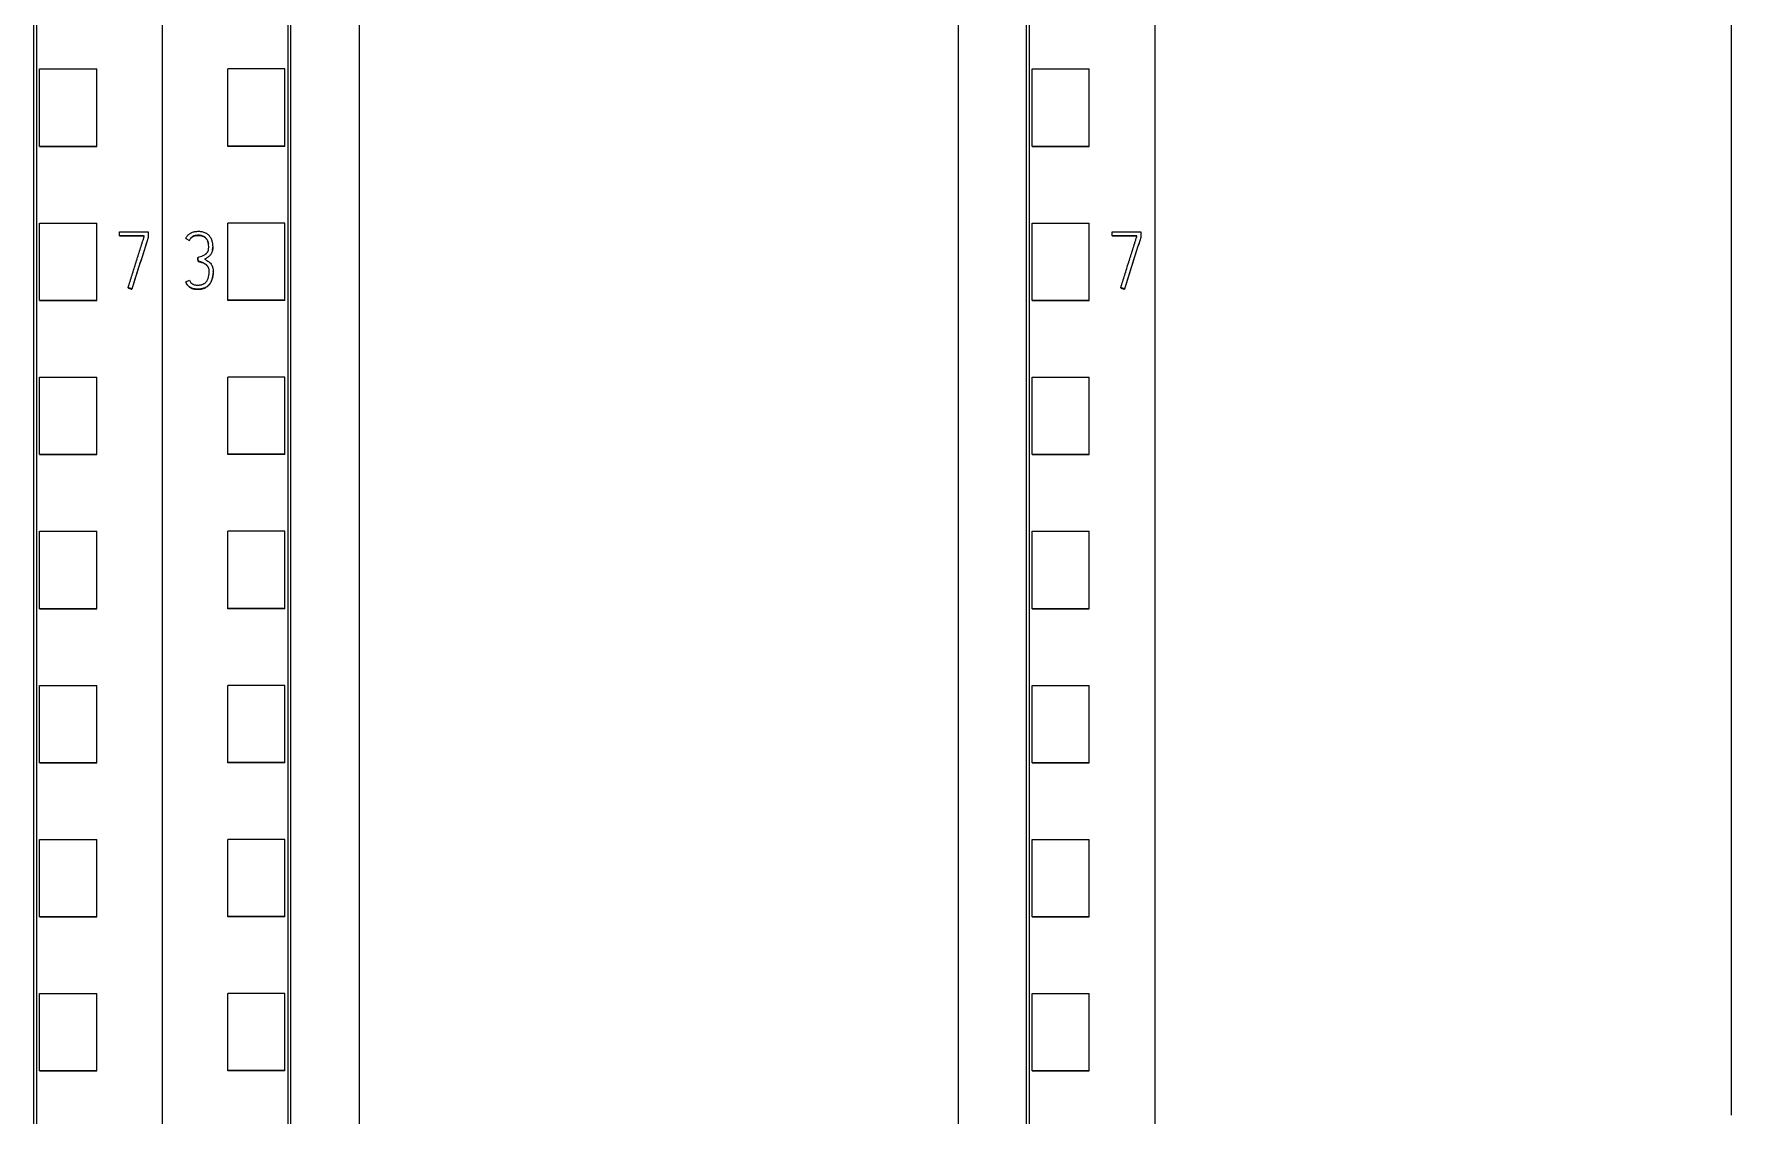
# Model space of a CAD drawing. Header units: millimetres. Extents: x 1359 to 3577, y 1336 to 3557.
# Drawn here: x 2850.3 to 2909.8, y 2941.6 to 2979.5 of the extents above; entities that cross this region are included whole.
import ezdxf

# ---------------------------------------------------------------- set-up
doc = ezdxf.new("R2010")
doc.units = ezdxf.units.MM
doc.layers.add('000-PI-Oprema', color=30, linetype='Continuous', lineweight=5)
doc.layers.add('002-PI-Kabelska kanalica', color=150, linetype='Continuous')

msp = doc.modelspace()

# ---------------------------------------------------------------- linework, layer by layer
at = {"layer": '000-PI-Oprema', "color": 0, "linetype": 'ByBlock', "lineweight": 0}
for p, q in [((2854.771, 3041.237), (2854.771, 2927.819)), ((2854.771, 3041.237), (2854.771, 2927.819)), ((2889.571, 3041.237), (2889.571, 2927.819)), ((2850.371, 2930.141), (2850.371, 3038.956)), ((2859.171, 3038.956), (2859.171, 2930.141)), ((2885.171, 2930.141), (2885.171, 3038.956)), ((2850.471, 2975.522), (2850.471, 2978.224)), ((2850.471, 2978.224), (2852.471, 2978.224)), ((2852.471, 2975.522), (2852.471, 2978.224)), ((2857.071, 2975.522), (2857.071, 2978.224)), ((2859.071, 2978.224), (2857.071, 2978.224)), ((2859.071, 2975.522), (2859.071, 2978.224)), ((2885.271, 2975.522), (2885.271, 2978.224)), ((2885.271, 2978.224), (2887.271, 2978.224)), ((2887.271, 2975.522), (2887.271, 2978.224)), ((2850.471, 2975.522), (2852.471, 2975.522)), ((2850.471, 2975.506), (2850.471, 2975.522)), ((2850.471, 2975.506), (2852.471, 2975.506)), ((2852.471, 2975.506), (2852.471, 2975.522)), ((2857.071, 2975.506), (2857.071, 2975.522)), ((2859.071, 2975.522), (2857.071, 2975.522)), ((2859.071, 2975.506), (2857.071, 2975.506)), ((2859.071, 2975.506), (2859.071, 2975.522)), ((2885.271, 2975.522), (2887.271, 2975.522)), ((2885.271, 2975.506), (2885.271, 2975.522)), ((2885.271, 2975.506), (2887.271, 2975.506)), ((2887.271, 2975.506), (2887.271, 2975.522)), ((2850.471, 2970.12), (2850.471, 2972.822)), ((2850.471, 2972.822), (2852.471, 2972.822)), ((2852.471, 2970.12), (2852.471, 2972.822)), ((2857.071, 2970.12), (2857.071, 2972.822)), ((2859.071, 2972.822), (2857.071, 2972.822)), ((2859.071, 2970.12), (2859.071, 2972.822)), ((2885.271, 2970.12), (2885.271, 2972.822)), ((2885.271, 2972.822), (2887.271, 2972.822)), ((2887.271, 2970.12), (2887.271, 2972.822)), ((2853.275, 2972.378), (2853.275, 2972.519)), ((2853.275, 2972.519), (2854.274, 2972.519)), ((2853.275, 2972.378), (2853.275, 2972.372)), ((2854.135, 2972.378), (2853.275, 2972.378)), ((2853.275, 2972.372), (2854.135, 2972.372)), ((2854.135, 2972.339), (2854.135, 2972.378)), ((2854.274, 2972.519), (2854.274, 2972.317)), ((2854.274, 2972.317), (2854.274, 2972.311)), ((2888.075, 2972.378), (2888.075, 2972.519)), ((2888.075, 2972.519), (2889.074, 2972.519)), ((2888.075, 2972.378), (2888.075, 2972.372)), ((2888.935, 2972.378), (2888.075, 2972.378)), ((2888.075, 2972.372), (2888.935, 2972.372)), ((2888.935, 2972.339), (2888.935, 2972.378)), ((2889.074, 2972.519), (2889.074, 2972.317)), ((2889.074, 2972.317), (2889.074, 2972.311)), ((2856.017, 2971.619), (2856.017, 2971.613)), ((2856.026, 2971.48), (2856.026, 2971.474)), ((2856.539, 2971.965), (2856.539, 2971.972)), ((2856.556, 2971.113), (2856.556, 2971.119)), ((2853.572, 2970.555), (2853.572, 2970.549)), ((2853.705, 2970.511), (2853.705, 2970.504)), ((2888.372, 2970.555), (2888.372, 2970.549)), ((2888.505, 2970.511), (2888.505, 2970.504)), ((2850.471, 2970.106), (2850.471, 2970.12)), ((2850.471, 2970.12), (2852.471, 2970.12)), ((2850.471, 2970.106), (2852.471, 2970.106)), ((2852.471, 2970.106), (2852.471, 2970.12)), ((2857.071, 2970.106), (2857.071, 2970.12)), ((2859.071, 2970.12), (2857.071, 2970.12)), ((2859.071, 2970.106), (2857.071, 2970.106)), ((2859.071, 2970.106), (2859.071, 2970.12)), ((2885.271, 2970.106), (2885.271, 2970.12)), ((2885.271, 2970.12), (2887.271, 2970.12)), ((2885.271, 2970.106), (2887.271, 2970.106)), ((2887.271, 2970.106), (2887.271, 2970.12)), ((2850.471, 2964.719), (2850.471, 2967.42)), ((2850.471, 2967.42), (2852.471, 2967.42)), ((2852.471, 2964.719), (2852.471, 2967.42)), ((2857.071, 2964.719), (2857.071, 2967.42)), ((2859.071, 2967.42), (2857.071, 2967.42)), ((2859.071, 2964.719), (2859.071, 2967.42)), ((2885.271, 2964.719), (2885.271, 2967.42)), ((2885.271, 2967.42), (2887.271, 2967.42)), ((2887.271, 2964.719), (2887.271, 2967.42)), ((2850.471, 2964.706), (2850.471, 2964.719)), ((2850.471, 2964.719), (2852.471, 2964.719)), ((2850.471, 2964.706), (2852.471, 2964.706)), ((2852.471, 2964.706), (2852.471, 2964.719)), ((2857.071, 2964.706), (2857.071, 2964.719)), ((2859.071, 2964.719), (2857.071, 2964.719)), ((2859.071, 2964.706), (2857.071, 2964.706)), ((2859.071, 2964.706), (2859.071, 2964.719)), ((2885.271, 2964.706), (2885.271, 2964.719)), ((2885.271, 2964.719), (2887.271, 2964.719)), ((2885.271, 2964.706), (2887.271, 2964.706)), ((2887.271, 2964.706), (2887.271, 2964.719)), ((2850.471, 2959.317), (2850.471, 2962.019)), ((2850.471, 2962.019), (2852.471, 2962.019)), ((2852.471, 2959.317), (2852.471, 2962.019)), ((2857.071, 2959.317), (2857.071, 2962.019)), ((2859.071, 2962.019), (2857.071, 2962.019)), ((2859.071, 2959.317), (2859.071, 2962.019)), ((2885.271, 2959.317), (2885.271, 2962.019)), ((2885.271, 2962.019), (2887.271, 2962.019)), ((2887.271, 2959.317), (2887.271, 2962.019)), ((2850.471, 2959.306), (2850.471, 2959.317)), ((2850.471, 2959.317), (2852.471, 2959.317)), ((2850.471, 2959.306), (2852.471, 2959.306)), ((2852.471, 2959.306), (2852.471, 2959.317)), ((2857.071, 2959.306), (2857.071, 2959.317)), ((2859.071, 2959.317), (2857.071, 2959.317)), ((2859.071, 2959.306), (2857.071, 2959.306)), ((2859.071, 2959.306), (2859.071, 2959.317)), ((2885.271, 2959.306), (2885.271, 2959.317)), ((2885.271, 2959.317), (2887.271, 2959.317)), ((2885.271, 2959.306), (2887.271, 2959.306)), ((2887.271, 2959.306), (2887.271, 2959.317)), ((2850.471, 2953.916), (2850.471, 2956.617)), ((2850.471, 2956.617), (2852.471, 2956.617)), ((2852.471, 2953.916), (2852.471, 2956.617)), ((2857.071, 2953.916), (2857.071, 2956.617)), ((2859.071, 2956.617), (2857.071, 2956.617)), ((2859.071, 2953.916), (2859.071, 2956.617)), ((2885.271, 2953.916), (2885.271, 2956.617)), ((2885.271, 2956.617), (2887.271, 2956.617)), ((2887.271, 2953.916), (2887.271, 2956.617)), ((2850.471, 2953.906), (2850.471, 2953.916)), ((2850.471, 2953.916), (2852.471, 2953.916)), ((2850.471, 2953.906), (2852.471, 2953.906)), ((2852.471, 2953.906), (2852.471, 2953.916)), ((2857.071, 2953.906), (2857.071, 2953.916)), ((2859.071, 2953.916), (2857.071, 2953.916)), ((2859.071, 2953.906), (2857.071, 2953.906)), ((2859.071, 2953.906), (2859.071, 2953.916)), ((2885.271, 2953.906), (2885.271, 2953.916)), ((2885.271, 2953.916), (2887.271, 2953.916)), ((2885.271, 2953.906), (2887.271, 2953.906)), ((2887.271, 2953.906), (2887.271, 2953.916)), ((2850.471, 2948.514), (2850.471, 2951.215)), ((2850.471, 2951.215), (2852.471, 2951.215)), ((2852.471, 2948.514), (2852.471, 2951.215)), ((2857.071, 2948.514), (2857.071, 2951.215)), ((2859.071, 2951.215), (2857.071, 2951.215)), ((2859.071, 2948.514), (2859.071, 2951.215)), ((2885.271, 2948.514), (2885.271, 2951.215)), ((2885.271, 2951.215), (2887.271, 2951.215)), ((2887.271, 2948.514), (2887.271, 2951.215)), ((2850.471, 2948.506), (2850.471, 2948.514)), ((2850.471, 2948.514), (2852.471, 2948.514)), ((2850.471, 2948.506), (2852.471, 2948.506)), ((2852.471, 2948.506), (2852.471, 2948.514)), ((2857.071, 2948.506), (2857.071, 2948.514)), ((2859.071, 2948.514), (2857.071, 2948.514)), ((2859.071, 2948.506), (2857.071, 2948.506)), ((2859.071, 2948.506), (2859.071, 2948.514)), ((2885.271, 2948.506), (2885.271, 2948.514)), ((2885.271, 2948.514), (2887.271, 2948.514)), ((2885.271, 2948.506), (2887.271, 2948.506)), ((2887.271, 2948.506), (2887.271, 2948.514)), ((2850.471, 2943.113), (2850.471, 2945.814)), ((2850.471, 2945.814), (2852.471, 2945.814)), ((2852.471, 2943.113), (2852.471, 2945.814)), ((2857.071, 2943.113), (2857.071, 2945.814)), ((2859.071, 2945.814), (2857.071, 2945.814)), ((2859.071, 2943.113), (2859.071, 2945.814)), ((2885.271, 2943.113), (2885.271, 2945.814)), ((2885.271, 2945.814), (2887.271, 2945.814)), ((2887.271, 2943.113), (2887.271, 2945.814)), ((2850.471, 2943.113), (2852.471, 2943.113)), ((2850.471, 2943.106), (2850.471, 2943.113)), ((2850.471, 2943.106), (2852.471, 2943.106)), ((2852.471, 2943.106), (2852.471, 2943.113)), ((2859.071, 2943.113), (2857.071, 2943.113)), ((2857.071, 2943.106), (2857.071, 2943.113)), ((2859.071, 2943.106), (2857.071, 2943.106)), ((2859.071, 2943.106), (2859.071, 2943.113)), ((2885.271, 2943.113), (2887.271, 2943.113)), ((2885.271, 2943.106), (2885.271, 2943.113)), ((2885.271, 2943.106), (2887.271, 2943.106)), ((2887.271, 2943.106), (2887.271, 2943.113))]:
    msp.add_line(p, q, dxfattribs=at)
at = {"layer": '000-PI-Oprema', "color": 0, "linetype": 'ByBlock', "lineweight": 0, "ltscale": 0.25}
for p, q in [((2855.593, 2972.284), (2855.721, 2972.214)), ((2855.593, 2970.757), (2855.721, 2970.815))]:
    msp.add_line(p, q, dxfattribs=at)
at = {"layer": '000-PI-Oprema', "color": 7, "linetype": 'Continuous', "lineweight": 13}
for centre, major_axis, ratio, start_param, end_param in [((2857.807, 2921.345), (314.603, 1002.18), 0.017762, 1.525489, 1.527294), ((2857.805, 2921.409), (314.393, 1001.508), 0.017752, 1.525522, 1.527328), ((2892.607, 2921.345), (314.603, 1002.18), 0.017762, 1.525489, 1.527294), ((2892.605, 2921.409), (314.393, 1001.508), 0.017752, 1.525522, 1.527328)]:
    msp.add_ellipse(centre, major_axis=major_axis, ratio=ratio, start_param=start_param, end_param=end_param, dxfattribs=at)
at = {"layer": '000-PI-Oprema', "color": 0, "linetype": 'ByBlock', "lineweight": 0}
for points, knots in [([(2850.271, 2929.856), (2850.271, 2933.196), (2850.271, 2941.161), (2850.271, 2953.801), (2850.271, 2969.287), (2850.271, 2983.582), (2850.271, 2997.792), (2850.271, 3012.358), (2850.271, 3026.528), (2850.271, 3036.098), (2850.271, 3039.142)], [0, 0, 0, 0, 0.091483, 0.21812, 0.346206, 0.515858, 0.610111, 0.736264, 0.916066, 1, 1, 1, 1]), ([(2859.271, 3039.142), (2859.271, 3036.098), (2859.271, 3026.528), (2859.271, 3012.358), (2859.271, 2997.792), (2859.271, 2983.582), (2859.271, 2969.287), (2859.271, 2953.801), (2859.271, 2941.161), (2859.271, 2933.196), (2859.271, 2929.856)], [0, 0, 0, 0, 0.083934, 0.263736, 0.389889, 0.484142, 0.653794, 0.78188, 0.908517, 1, 1, 1, 1]), ([(2885.071, 2929.856), (2885.071, 2933.196), (2885.071, 2941.161), (2885.071, 2953.801), (2885.071, 2969.287), (2885.071, 2983.582), (2885.071, 2997.792), (2885.071, 3012.358), (2885.071, 3026.528), (2885.071, 3036.098), (2885.071, 3039.142)], [0, 0, 0, 0, 0.091483, 0.21812, 0.346206, 0.515858, 0.610111, 0.736264, 0.916066, 1, 1, 1, 1]), ([(2861.671, 3036.077), (2861.671, 3034.053), (2861.671, 3025.504), (2861.671, 3012.358), (2861.671, 2997.792), (2861.671, 2983.582), (2861.671, 2969.287), (2861.671, 2953.801), (2861.671, 2941.043), (2861.671, 2932.161), (2861.671, 2927.904), (2861.671, 2927.106)], [0, 0, 0, 0, 0.055935, 0.236292, 0.362833, 0.457376, 0.627551, 0.756032, 0.883059, 0.978086, 1, 1, 1, 1]), ([(2882.671, 3036.077), (2882.671, 3034.053), (2882.671, 3025.504), (2882.671, 3012.358), (2882.671, 2997.792), (2882.671, 2983.582), (2882.671, 2969.287), (2882.671, 2953.801), (2882.671, 2941.043), (2882.671, 2932.161), (2882.671, 2927.904), (2882.671, 2927.106)], [0, 0, 0, 0, 0.055935, 0.236292, 0.362833, 0.457376, 0.627551, 0.756032, 0.883059, 0.978086, 1, 1, 1, 1]), ([(2853.572, 2970.555), (2853.618, 2970.704), (2853.665, 2970.852), (2853.735, 2971.076), (2853.759, 2971.15), (2853.805, 2971.299), (2853.828, 2971.373), (2853.864, 2971.485), (2853.875, 2971.522), (2853.899, 2971.596), (2853.911, 2971.633), (2853.946, 2971.745), (2853.969, 2971.819), (2854.016, 2971.968), (2854.039, 2972.043), (2854.074, 2972.154), (2854.086, 2972.191), (2854.104, 2972.247), (2854.11, 2972.265), (2854.119, 2972.293), (2854.122, 2972.302), (2854.128, 2972.321), (2854.131, 2972.33), (2854.135, 2972.339)], [0, 0, 0, 0, 0.25, 0.25, 0.375, 0.375, 0.5, 0.5, 0.5625, 0.5625, 0.625, 0.625, 0.75, 0.75, 0.875, 0.875, 0.9375, 0.9375, 0.96875, 0.96875, 0.984375, 0.984375, 1, 1, 1, 1]), ([(2855.593, 2972.284), (2855.601, 2972.303), (2855.621, 2972.338), (2855.645, 2972.37), (2855.666, 2972.392), (2855.673, 2972.4), (2855.688, 2972.414), (2855.695, 2972.42), (2855.718, 2972.44), (2855.735, 2972.451), (2855.761, 2972.467), (2855.77, 2972.472), (2855.788, 2972.482), (2855.797, 2972.486), (2855.824, 2972.498), (2855.843, 2972.505), (2855.872, 2972.514), (2855.882, 2972.516), (2855.902, 2972.521), (2855.912, 2972.523), (2855.942, 2972.528), (2855.982, 2972.532), (2856.022, 2972.533), (2856.062, 2972.533), (2856.082, 2972.532), (2856.122, 2972.529), (2856.143, 2972.526), (2856.182, 2972.518), (2856.202, 2972.513), (2856.24, 2972.501), (2856.259, 2972.494), (2856.286, 2972.48), (2856.296, 2972.476), (2856.313, 2972.466), (2856.322, 2972.461), (2856.347, 2972.444), (2856.362, 2972.432), (2856.385, 2972.411), (2856.392, 2972.404), (2856.406, 2972.39), (2856.413, 2972.382), (2856.432, 2972.358), (2856.443, 2972.342), (2856.464, 2972.308), (2856.474, 2972.29), (2856.499, 2972.234), (2856.511, 2972.196), (2856.524, 2972.137), (2856.528, 2972.118), (2856.533, 2972.078), (2856.535, 2972.058), (2856.538, 2972.017), (2856.539, 2971.997), (2856.539, 2971.957), (2856.539, 2971.937), (2856.536, 2971.897), (2856.533, 2971.877), (2856.525, 2971.837), (2856.52, 2971.818), (2856.505, 2971.78), (2856.496, 2971.762), (2856.481, 2971.736), (2856.475, 2971.727), (2856.464, 2971.711), (2856.457, 2971.703), (2856.438, 2971.68), (2856.424, 2971.666), (2856.401, 2971.645), (2856.393, 2971.639), (2856.377, 2971.627), (2856.369, 2971.621), (2856.344, 2971.604), (2856.327, 2971.594), (2856.292, 2971.574), (2856.274, 2971.564), (2856.256, 2971.555)], [0, 0, 0, 0, 0.03125, 0.0625, 0.0625, 0.078125, 0.078125, 0.09375, 0.09375, 0.125, 0.125, 0.140625, 0.140625, 0.15625, 0.15625, 0.1875, 0.1875, 0.203125, 0.203125, 0.21875, 0.21875, 0.25, 0.28125, 0.28125, 0.3125, 0.3125, 0.34375, 0.34375, 0.375, 0.375, 0.40625, 0.40625, 0.421875, 0.421875, 0.4375, 0.4375, 0.46875, 0.46875, 0.484375, 0.484375, 0.5, 0.5, 0.53125, 0.53125, 0.5625, 0.5625, 0.625, 0.625, 0.65625, 0.65625, 0.6875, 0.6875, 0.71875, 0.71875, 0.75, 0.75, 0.78125, 0.78125, 0.8125, 0.8125, 0.84375, 0.84375, 0.859375, 0.859375, 0.875, 0.875, 0.90625, 0.90625, 0.921875, 0.921875, 0.9375, 0.9375, 0.96875, 0.96875, 1, 1, 1, 1]), ([(2856.017, 2971.619), (2856.049, 2971.628), (2856.081, 2971.638), (2856.143, 2971.658), (2856.175, 2971.667), (2856.22, 2971.688), (2856.235, 2971.696), (2856.263, 2971.712), (2856.277, 2971.722), (2856.296, 2971.737), (2856.303, 2971.742), (2856.315, 2971.754), (2856.321, 2971.76), (2856.337, 2971.778), (2856.347, 2971.791), (2856.361, 2971.812), (2856.365, 2971.819), (2856.372, 2971.834), (2856.376, 2971.841), (2856.385, 2971.864), (2856.389, 2971.88), (2856.395, 2971.913), (2856.396, 2971.929), (2856.398, 2971.962), (2856.398, 2971.979), (2856.397, 2972.028), (2856.395, 2972.061), (2856.387, 2972.11), (2856.383, 2972.126), (2856.377, 2972.15), (2856.375, 2972.158), (2856.369, 2972.174), (2856.367, 2972.182), (2856.357, 2972.205), (2856.35, 2972.22), (2856.334, 2972.249), (2856.325, 2972.263), (2856.304, 2972.289), (2856.293, 2972.301), (2856.276, 2972.318), (2856.269, 2972.324), (2856.256, 2972.334), (2856.25, 2972.339), (2856.228, 2972.353), (2856.214, 2972.36), (2856.183, 2972.373), (2856.167, 2972.378), (2856.135, 2972.386), (2856.118, 2972.389), (2856.086, 2972.393), (2856.069, 2972.394), (2856.036, 2972.395), (2856.019, 2972.395), (2855.986, 2972.393), (2855.969, 2972.391), (2855.937, 2972.386), (2855.921, 2972.382), (2855.897, 2972.375), (2855.889, 2972.372), (2855.873, 2972.366), (2855.865, 2972.363), (2855.85, 2972.356), (2855.843, 2972.352), (2855.829, 2972.344), (2855.822, 2972.339), (2855.802, 2972.325), (2855.789, 2972.314), (2855.766, 2972.29), (2855.755, 2972.277), (2855.736, 2972.25), (2855.728, 2972.235), (2855.721, 2972.22)], [0, 0, 0, 0, 0.0625, 0.0625, 0.125, 0.125, 0.15625, 0.15625, 0.1875, 0.1875, 0.203125, 0.203125, 0.21875, 0.21875, 0.25, 0.25, 0.265625, 0.265625, 0.28125, 0.28125, 0.3125, 0.3125, 0.34375, 0.34375, 0.375, 0.375, 0.4375, 0.4375, 0.46875, 0.46875, 0.484375, 0.484375, 0.5, 0.5, 0.53125, 0.53125, 0.5625, 0.5625, 0.59375, 0.59375, 0.609375, 0.609375, 0.625, 0.625, 0.65625, 0.65625, 0.6875, 0.6875, 0.71875, 0.71875, 0.75, 0.75, 0.78125, 0.78125, 0.8125, 0.8125, 0.84375, 0.84375, 0.859375, 0.859375, 0.875, 0.875, 0.890625, 0.890625, 0.90625, 0.90625, 0.9375, 0.9375, 0.96875, 0.96875, 1, 1, 1, 1]), ([(2855.721, 2972.214), (2855.728, 2972.229), (2855.736, 2972.243), (2855.755, 2972.27), (2855.765, 2972.283), (2855.782, 2972.301), (2855.788, 2972.307), (2855.801, 2972.317), (2855.807, 2972.323), (2855.821, 2972.332), (2855.828, 2972.337), (2855.842, 2972.345), (2855.849, 2972.349), (2855.871, 2972.36), (2855.887, 2972.366), (2855.919, 2972.375), (2855.935, 2972.379), (2855.967, 2972.384), (2855.984, 2972.386), (2856.017, 2972.388), (2856.034, 2972.389), (2856.083, 2972.388), (2856.116, 2972.384), (2856.156, 2972.375), (2856.165, 2972.372), (2856.18, 2972.367), (2856.188, 2972.365), (2856.211, 2972.355), (2856.226, 2972.348), (2856.247, 2972.335), (2856.254, 2972.33), (2856.267, 2972.319), (2856.273, 2972.314), (2856.291, 2972.297), (2856.303, 2972.285), (2856.318, 2972.265), (2856.323, 2972.258), (2856.332, 2972.245), (2856.345, 2972.224), (2856.356, 2972.201), (2856.369, 2972.171), (2856.374, 2972.155), (2856.382, 2972.125), (2856.385, 2972.111), (2856.388, 2972.097)], [0, 0, 0, 0, 0.055989, 0.055989, 0.111979, 0.111979, 0.139974, 0.139974, 0.167968, 0.167968, 0.195963, 0.195963, 0.223958, 0.223958, 0.279947, 0.279947, 0.335937, 0.335937, 0.391926, 0.391926, 0.447916, 0.447916, 0.559895, 0.559895, 0.587889, 0.587889, 0.615884, 0.615884, 0.671874, 0.671874, 0.699868, 0.699868, 0.727863, 0.727863, 0.783853, 0.783853, 0.811847, 0.811847, 0.839842, 0.895832, 0.895832, 0.951821, 0.951821, 1, 1, 1, 1]), ([(2888.372, 2970.555), (2888.418, 2970.704), (2888.465, 2970.852), (2888.535, 2971.076), (2888.559, 2971.15), (2888.605, 2971.299), (2888.628, 2971.373), (2888.664, 2971.485), (2888.675, 2971.522), (2888.699, 2971.596), (2888.711, 2971.633), (2888.746, 2971.745), (2888.769, 2971.819), (2888.816, 2971.968), (2888.839, 2972.043), (2888.874, 2972.154), (2888.886, 2972.191), (2888.904, 2972.247), (2888.91, 2972.265), (2888.919, 2972.293), (2888.922, 2972.302), (2888.928, 2972.321), (2888.931, 2972.33), (2888.935, 2972.339)], [0, 0, 0, 0, 0.25, 0.25, 0.375, 0.375, 0.5, 0.5, 0.5625, 0.5625, 0.625, 0.625, 0.75, 0.75, 0.875, 0.875, 0.9375, 0.9375, 0.96875, 0.96875, 0.984375, 0.984375, 1, 1, 1, 1]), ([(2856.256, 2971.555), (2856.275, 2971.546), (2856.293, 2971.535), (2856.329, 2971.514), (2856.347, 2971.503), (2856.383, 2971.48), (2856.4, 2971.468), (2856.424, 2971.448), (2856.432, 2971.441), (2856.447, 2971.426), (2856.454, 2971.419), (2856.475, 2971.395), (2856.487, 2971.378), (2856.503, 2971.35), (2856.508, 2971.341), (2856.518, 2971.322), (2856.522, 2971.312), (2856.533, 2971.283), (2856.539, 2971.263), (2856.546, 2971.232), (2856.548, 2971.221), (2856.551, 2971.2), (2856.553, 2971.19), (2856.555, 2971.159), (2856.556, 2971.138), (2856.555, 2971.096), (2856.555, 2971.075), (2856.552, 2971.033), (2856.55, 2971.012), (2856.545, 2970.97), (2856.541, 2970.949), (2856.529, 2970.888), (2856.518, 2970.848), (2856.498, 2970.799), (2856.494, 2970.79), (2856.485, 2970.771), (2856.48, 2970.761), (2856.465, 2970.733), (2856.454, 2970.715), (2856.429, 2970.681), (2856.416, 2970.665), (2856.394, 2970.642), (2856.386, 2970.635), (2856.37, 2970.621), (2856.362, 2970.614), (2856.337, 2970.595), (2856.32, 2970.583), (2856.292, 2970.567), (2856.283, 2970.562), (2856.264, 2970.553), (2856.254, 2970.549), (2856.205, 2970.53), (2856.164, 2970.519), (2856.101, 2970.51), (2856.08, 2970.508), (2856.038, 2970.505), (2856.017, 2970.505), (2855.975, 2970.506), (2855.954, 2970.507), (2855.922, 2970.51), (2855.912, 2970.512), (2855.891, 2970.515), (2855.88, 2970.517), (2855.849, 2970.525), (2855.829, 2970.531), (2855.8, 2970.543), (2855.79, 2970.547), (2855.771, 2970.556), (2855.762, 2970.561), (2855.734, 2970.577), (2855.717, 2970.589), (2855.693, 2970.61), (2855.685, 2970.617), (2855.67, 2970.632), (2855.663, 2970.64), (2855.643, 2970.665), (2855.632, 2970.683), (2855.611, 2970.719), (2855.601, 2970.738), (2855.593, 2970.757)], [0, 0, 0, 0, 0.03125, 0.03125, 0.0625, 0.0625, 0.09375, 0.09375, 0.109375, 0.109375, 0.125, 0.125, 0.15625, 0.15625, 0.171875, 0.171875, 0.1875, 0.1875, 0.21875, 0.21875, 0.234375, 0.234375, 0.25, 0.25, 0.28125, 0.28125, 0.3125, 0.3125, 0.34375, 0.34375, 0.375, 0.375, 0.4375, 0.4375, 0.453125, 0.453125, 0.46875, 0.46875, 0.5, 0.5, 0.53125, 0.53125, 0.546875, 0.546875, 0.5625, 0.5625, 0.59375, 0.59375, 0.609375, 0.609375, 0.625, 0.625, 0.6875, 0.6875, 0.71875, 0.71875, 0.75, 0.75, 0.78125, 0.78125, 0.796875, 0.796875, 0.8125, 0.8125, 0.84375, 0.84375, 0.859375, 0.859375, 0.875, 0.875, 0.90625, 0.90625, 0.921875, 0.921875, 0.9375, 0.9375, 0.96875, 0.96875, 1, 1, 1, 1]), ([(2855.721, 2970.815), (2855.727, 2970.8), (2855.735, 2970.784), (2855.754, 2970.755), (2855.764, 2970.741), (2855.782, 2970.722), (2855.788, 2970.716), (2855.801, 2970.705), (2855.808, 2970.699), (2855.822, 2970.69), (2855.83, 2970.685), (2855.845, 2970.677), (2855.853, 2970.673), (2855.877, 2970.664), (2855.894, 2970.659), (2855.928, 2970.652), (2855.945, 2970.65), (2855.98, 2970.647), (2855.997, 2970.646), (2856.031, 2970.646), (2856.048, 2970.647), (2856.083, 2970.65), (2856.1, 2970.652), (2856.125, 2970.657), (2856.134, 2970.659), (2856.151, 2970.663), (2856.159, 2970.666), (2856.184, 2970.673), (2856.2, 2970.68), (2856.223, 2970.691), (2856.231, 2970.696), (2856.246, 2970.705), (2856.253, 2970.709), (2856.274, 2970.725), (2856.287, 2970.736), (2856.311, 2970.761), (2856.322, 2970.775), (2856.341, 2970.803), (2856.35, 2970.818), (2856.365, 2970.85), (2856.371, 2970.866), (2856.388, 2970.915), (2856.396, 2970.949), (2856.405, 2971), (2856.407, 2971.017), (2856.411, 2971.051), (2856.412, 2971.068), (2856.414, 2971.103), (2856.414, 2971.12), (2856.414, 2971.146), (2856.413, 2971.155), (2856.412, 2971.172), (2856.411, 2971.181), (2856.407, 2971.206), (2856.403, 2971.223), (2856.395, 2971.247), (2856.391, 2971.255), (2856.384, 2971.271), (2856.38, 2971.279), (2856.367, 2971.301), (2856.357, 2971.315), (2856.335, 2971.342), (2856.323, 2971.354), (2856.296, 2971.377), (2856.283, 2971.387), (2856.253, 2971.406), (2856.238, 2971.414), (2856.207, 2971.429), (2856.191, 2971.436), (2856.159, 2971.448), (2856.143, 2971.453), (2856.093, 2971.467), (2856.06, 2971.475), (2856.026, 2971.48)], [0, 0, 0, 0, 0.03125, 0.03125, 0.0625, 0.0625, 0.078125, 0.078125, 0.09375, 0.09375, 0.109375, 0.109375, 0.125, 0.125, 0.15625, 0.15625, 0.1875, 0.1875, 0.21875, 0.21875, 0.25, 0.25, 0.28125, 0.28125, 0.296875, 0.296875, 0.3125, 0.3125, 0.34375, 0.34375, 0.359375, 0.359375, 0.375, 0.375, 0.40625, 0.40625, 0.4375, 0.4375, 0.46875, 0.46875, 0.5, 0.5, 0.5625, 0.5625, 0.59375, 0.59375, 0.625, 0.625, 0.65625, 0.65625, 0.671875, 0.671875, 0.6875, 0.6875, 0.71875, 0.71875, 0.734375, 0.734375, 0.75, 0.75, 0.78125, 0.78125, 0.8125, 0.8125, 0.84375, 0.84375, 0.875, 0.875, 0.90625, 0.90625, 0.9375, 0.9375, 1, 1, 1, 1]), ([(2856.026, 2971.474), (2856.06, 2971.469), (2856.093, 2971.461), (2856.143, 2971.447), (2856.159, 2971.442), (2856.191, 2971.43), (2856.207, 2971.423), (2856.23, 2971.412), (2856.238, 2971.408), (2856.253, 2971.399), (2856.261, 2971.395), (2856.283, 2971.381), (2856.296, 2971.371), (2856.316, 2971.354), (2856.323, 2971.348), (2856.335, 2971.335), (2856.34, 2971.329), (2856.357, 2971.309), (2856.367, 2971.295), (2856.38, 2971.273), (2856.384, 2971.265), (2856.388, 2971.257), (2856.388, 2971.256), (2856.388, 2971.256)], [0, 0, 0, 0, 0.234549, 0.234549, 0.351824, 0.351824, 0.469098, 0.469098, 0.527735, 0.527735, 0.586373, 0.586373, 0.703647, 0.703647, 0.762285, 0.762285, 0.820922, 0.820922, 0.938196, 0.938196, 0.996834, 0.996834, 1, 1, 1, 1]), ([(2856.533, 2971.876), (2856.535, 2971.887), (2856.536, 2971.898), (2856.538, 2971.928), (2856.539, 2971.946), (2856.539, 2971.965)], [0, 0, 0, 0, 0.372922, 0.372922, 1, 1, 1, 1]), ([(2855.593, 2970.751), (2855.601, 2970.732), (2855.611, 2970.713), (2855.632, 2970.677), (2855.643, 2970.659), (2855.663, 2970.634), (2855.67, 2970.626), (2855.685, 2970.611), (2855.693, 2970.604), (2855.717, 2970.583), (2855.734, 2970.571), (2855.761, 2970.555), (2855.771, 2970.55), (2855.79, 2970.541), (2855.799, 2970.537), (2855.828, 2970.525), (2855.848, 2970.519), (2855.889, 2970.509), (2855.91, 2970.505), (2855.952, 2970.501), (2855.973, 2970.5), (2856.015, 2970.499), (2856.036, 2970.499), (2856.078, 2970.501), (2856.099, 2970.503), (2856.13, 2970.508), (2856.141, 2970.51), (2856.161, 2970.514), (2856.172, 2970.516), (2856.202, 2970.524), (2856.222, 2970.53), (2856.251, 2970.542), (2856.261, 2970.546), (2856.28, 2970.555), (2856.29, 2970.56), (2856.317, 2970.575), (2856.335, 2970.587), (2856.368, 2970.612), (2856.384, 2970.626), (2856.413, 2970.656), (2856.427, 2970.672), (2856.452, 2970.706), (2856.463, 2970.724), (2856.478, 2970.752), (2856.483, 2970.761), (2856.492, 2970.78), (2856.497, 2970.79), (2856.517, 2970.839), (2856.528, 2970.879), (2856.541, 2970.94), (2856.544, 2970.961), (2856.55, 2971.002), (2856.552, 2971.023), (2856.554, 2971.047), (2856.554, 2971.051), (2856.554, 2971.054)], [0, 0, 0, 0, 0.045144, 0.045144, 0.090287, 0.090287, 0.112859, 0.112859, 0.135431, 0.135431, 0.180575, 0.180575, 0.203147, 0.203147, 0.225718, 0.225718, 0.270862, 0.270862, 0.316006, 0.316006, 0.361149, 0.361149, 0.406293, 0.406293, 0.451437, 0.451437, 0.474009, 0.474009, 0.49658, 0.49658, 0.541724, 0.541724, 0.564296, 0.564296, 0.586868, 0.586868, 0.632011, 0.632011, 0.677155, 0.677155, 0.722299, 0.722299, 0.767442, 0.767442, 0.790014, 0.790014, 0.812586, 0.812586, 0.902873, 0.902873, 0.948017, 0.948017, 0.993161, 0.993161, 1, 1, 1, 1])]:
    msp.add_open_spline(points, degree=3, knots=knots, dxfattribs=at)
for points, weights in [([(2856.026, 2971.48), (2856.022, 2971.55), (2856.017, 2971.619)], [0.500000009599, 0.499999990401, 0.500000009599]), ([(2856.017, 2971.613), (2856.022, 2971.544), (2856.026, 2971.474)], [0.499999969803, 0.500000030197, 0.499999969803]), ([(2853.705, 2970.511), (2853.638, 2970.533), (2853.572, 2970.555)], [0.499999640066, 0.500000359934, 0.499999640066]), ([(2853.572, 2970.549), (2853.638, 2970.527), (2853.705, 2970.504)], [0.499999909071, 0.500000090929, 0.499999909071]), ([(2888.505, 2970.511), (2888.438, 2970.533), (2888.372, 2970.555)], [0.499999640066, 0.500000359934, 0.499999640066]), ([(2888.372, 2970.549), (2888.438, 2970.527), (2888.505, 2970.504)], [0.499999909071, 0.500000090929, 0.499999909071])]:
    msp.add_rational_spline(points, weights, degree=2, dxfattribs=at)
at = {"layer": '002-PI-Kabelska kanalica', "color": 0, "linetype": 'ByBlock', "lineweight": 0}
msp.add_line((2909.771, 2991.106), (2909.771, 2941.557), dxfattribs=at)

doc.saveas('drawing.dxf')
